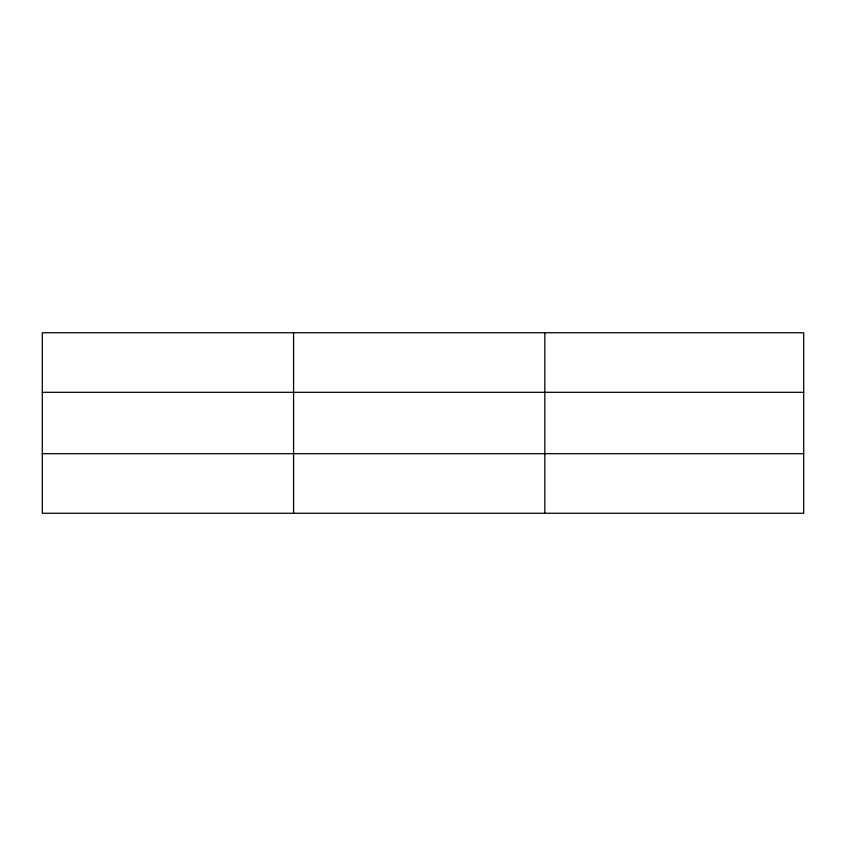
<?xml version="1.0" encoding="UTF-8"?>
<svg xmlns="http://www.w3.org/2000/svg" width="846" height="846" viewBox="0 0 846 846"><rect width="100%" height="100%" fill="white"/><g stroke="black" fill="none" stroke-linecap="round" stroke-linejoin="round"><path stroke-width="1.27" d="M293.562 332.742L293.562 513.258M544.824 332.742L544.824 513.258M803.7 392.311L803.7 332.742L42.3 332.742L42.3 513.258L803.7 513.258L803.7 392.311L42.3 392.311M42.3 453.689L803.7 453.689"/></g></svg>
